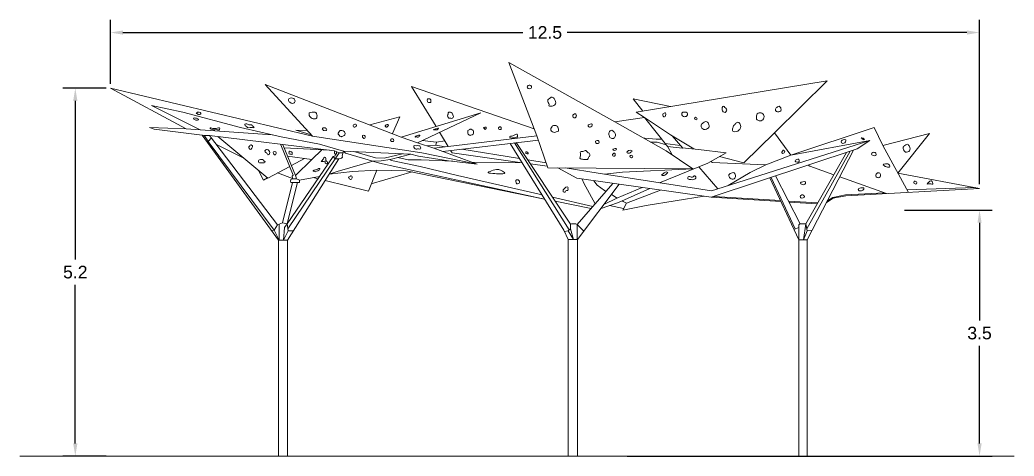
# Model space of a CAD drawing. Header units: metres. Extents: x -438 to -108, y 54494 to 54569.
# Drawn here: x -206.81 to -192.61, y 54493.56 to 54499.79 of the extents above; entities that cross this region are included whole.
import ezdxf

# ---------------------------------------------------------------- set-up
doc = ezdxf.new("R2010")
doc.units = ezdxf.units.M
doc.header["$MEASUREMENT"] = 0
doc.layers.add('text2', color=240, linetype='Continuous', lineweight=9)
doc.styles.get("Standard").update_dxf_attribs({"font": 'arial.ttf'})
doc.dimstyles.get("Standard").update_dxf_attribs({"dimtxt": 0.18, "dimasz": 0.18, "dimexe": 0.18, "dimexo": 0.0625, "dimgap": 0.09, "dimtad": 0, "dimtih": 1, "dimtoh": 1, "dimdec": 4, "dimzin": 0, "dimdsep": 46, "dimtxsty": 'Standard', "dimcen": 0.09, "dimadec": 0, "dimazin": 0, "dimtfac": 1, "dimtdec": 4, "dimtofl": 0, "dimtmove": 0, "dimatfit": 3, "dimfxl": 1, "dimtolj": 1, "dimtzin": 0, "dimarcsym": 0})

# ---------------------------------------------------------------- blocks, each defined once
blk = doc.blocks.new('*D55')
at = {"layer": 'Defpoints', "color": 0, "transparency": 16777216}
for p in [(-193.1, 54499.606), (-205.518, 54498.811), (-193.1, 54497.382)]:
    blk.add_point(p, dxfattribs=at)
at = {"layer": 'text2', "color": 0, "lineweight": -2, "transparency": 16777216}
for p, q in [((-205.518, 54498.874), (-205.518, 54499.786)), ((-193.1, 54497.444), (-193.1, 54499.786)), ((-205.338, 54499.606), (-199.625, 54499.606)), ((-193.28, 54499.606), (-198.993, 54499.606))]:
    blk.add_line(p, q, dxfattribs=at)
at = {"layer": 'text2', "color": 0, "transparency": 16777216}
for points in [[(-205.338, 54499.636), (-205.338, 54499.576), (-205.518, 54499.606)], [(-193.28, 54499.636), (-193.28, 54499.576), (-193.1, 54499.606)]]:
    blk.add_solid(points, dxfattribs=at)
at = {"layer": 'text2', "color": 0, "transparency": 16777216, "insert": (-199.309, 54499.606), "char_height": 0.18, "attachment_point": 5}
blk.add_mtext('\\A1;12.5', dxfattribs=at)
blk = doc.blocks.new('*D56')
at = {"layer": 'Defpoints', "color": 0, "transparency": 16777216}
for p in [(-205.518, 54498.811), (-206.019, 54493.561), (-205.518, 54493.561)]:
    blk.add_point(p, dxfattribs=at)
at = {"layer": 'text2', "color": 0, "lineweight": -2, "transparency": 16777216}
for p, q in [((-205.58, 54498.811), (-206.199, 54498.811)), ((-206.019, 54498.631), (-206.019, 54496.368)), ((-206.019, 54493.741), (-206.019, 54496.004)), ((-205.58, 54493.561), (-206.199, 54493.561))]:
    blk.add_line(p, q, dxfattribs=at)
at = {"layer": 'text2', "color": 0, "transparency": 16777216}
for points in [[(-206.049, 54498.631), (-205.989, 54498.631), (-206.019, 54498.811)], [(-206.049, 54493.741), (-205.989, 54493.741), (-206.019, 54493.561)]]:
    blk.add_solid(points, dxfattribs=at)
at = {"layer": 'text2', "color": 0, "transparency": 16777216, "insert": (-206.019, 54496.186), "char_height": 0.18, "attachment_point": 5}
blk.add_mtext('\\A1;5.2', dxfattribs=at)
blk = doc.blocks.new('*D57')
at = {"layer": 'Defpoints', "color": 0, "transparency": 16777216}
for p in [(-194.235, 54497.071), (-198.197, 54493.561), (-193.1, 54493.561)]:
    blk.add_point(p, dxfattribs=at)
at = {"layer": 'text2', "color": 0, "lineweight": -2, "transparency": 16777216}
for p, q in [((-194.173, 54497.071), (-192.92, 54497.071)), ((-193.1, 54496.891), (-193.1, 54495.498)), ((-193.1, 54493.741), (-193.1, 54495.134)), ((-198.135, 54493.561), (-192.92, 54493.561))]:
    blk.add_line(p, q, dxfattribs=at)
at = {"layer": 'text2', "color": 0, "transparency": 16777216}
for points in [[(-193.13, 54496.891), (-193.07, 54496.891), (-193.1, 54497.071)], [(-193.13, 54493.741), (-193.07, 54493.741), (-193.1, 54493.561)]]:
    blk.add_solid(points, dxfattribs=at)
at = {"layer": 'text2', "color": 0, "transparency": 16777216, "insert": (-193.1, 54495.316), "char_height": 0.18, "attachment_point": 5}
blk.add_mtext('\\A1;3.5', dxfattribs=at)

msp = doc.modelspace()

# ---------------------------------------------------------------- linework, layer by layer
at = {"layer": 'text2'}
for points in [[(-200.86398, 54498.2658), (-201.21658, 54498.8349), (-199.46271, 54498.23399), (-199.82749, 54499.17815), (-198.31154, 54498.33262), (-197.8886, 54498.39471), (-198.00487, 54498.46882), (-195.2756, 54498.91781), (-196.03098, 54498.17677), (-195.79754, 54497.85489), (-194.6077, 54498.253), (-194.48313, 54497.99339), (-193.81525, 54498.16285), (-194.26789, 54497.60045), (-193.09968, 54497.38161), (-195.01213, 54497.27526), (-195.19271, 54497.24024), (-195.28645, 54497.18076)], [(-204.43592, 54498.23062), (-205.51763, 54498.81141), (-202.63105, 54498.12582), (-203.30449, 54498.86512), (-201.36162, 54498.11423), (-200.22501, 54498.4604), (-201.12929, 54498.03353), (-200.89677, 54497.95585), (-200.69194, 54497.98081), (-200.81408, 54498.18233)], [(-204.23561, 54498.21658), (-204.92932, 54498.56567), (-204.48375, 54498.46892), (-203.65985, 54498.24832), (-203.07892, 54498.11543), (-202.5306, 54498.01338), (-202.1896, 54497.91315)], [(-197.91065, 54498.48432), (-198.04849, 54498.66053), (-197.51765, 54498.54898)], [(-201.48726, 54498.16279), (-201.38147, 54498.40282), (-201.8097, 54498.2874)], [(-200.69194, 54497.98081), (-199.42352, 54498.13257), (-199.26973, 54497.67568), (-197.19693, 54497.66145), (-197.57612, 54497.9162), (-198.31154, 54498.33262)], [(-197.8886, 54498.39471), (-197.51421, 54498.14475), (-197.18123, 54497.94417)], [(-197.8886, 54498.39471), (-197.5543, 54497.97588), (-197.49152, 54497.85936)], [(-204.43592, 54498.23062), (-204.96119, 54498.2526), (-204.89116, 54498.22549), (-204.20841, 54498.14239), (-203.1154, 54496.64119), (-203.1154, 54493.56114), (-202.98814, 54493.56114)], [(-204.43592, 54498.23062), (-203.20536, 54498.14436)], [(-204.20841, 54498.14239), (-204.17666, 54498.13731), (-204.09956, 54498.13627)], [(-204.11853, 54498.05713), (-204.17666, 54498.13731)], [(-202.91741, 54497.46387), (-203.05743, 54496.8882), (-203.12934, 54496.86155), (-204.09956, 54498.13627)], [(-204.09956, 54498.13627), (-202.31783, 54497.91938)], [(-203.98407, 54498.12221), (-203.26606, 54497.5291), (-202.95582, 54497.69362)], [(-202.70509, 54498.20709), (-202.86819, 54498.21384), (-202.64745, 54498.14382)], [(-202.63105, 54498.12582), (-201.06667, 54497.8868), (-200.27857, 54497.72892), (-200.89677, 54497.95585)], [(-201.36162, 54498.11423), (-201.12929, 54498.03353)], [(-199.46271, 54498.23399), (-199.42352, 54498.13257)], [(-197.49299, 54498.13197), (-197.3394, 54497.95384)], [(-196.81774, 54497.83555), (-196.46637, 54497.74481), (-196.03098, 54498.17677)], [(-204.12299, 54498.05267), (-204.13966, 54498.04797)], [(-203.17894, 54496.78617), (-204.12299, 54498.05267), (-204.07355, 54498.1021)], [(-204.0022, 54498.00835), (-203.61206, 54497.81491)], [(-203.086, 54498.01289), (-203.0837, 54498.00413), (-202.90511, 54497.5705), (-202.92092, 54497.5547), (-202.91521, 54497.52397)], [(-202.87252, 54497.56789), (-203.04953, 54497.99544), (-203.05241, 54498.0088)], [(-200.73999, 54498.06009), (-200.85934, 54498.04364), (-201.0611, 54498.06573)], [(-200.99727, 54497.98942), (-200.8672, 54497.99826), (-200.73574, 54497.97547)], [(-200.85934, 54498.04364), (-200.8672, 54497.99826)], [(-200.76855, 54497.90878), (-199.40318, 54498.07214)], [(-199.8065, 54498.02388), (-199.03894, 54496.78601), (-198.97683, 54496.65215), (-198.97683, 54493.56114), (-198.8461, 54493.56114)], [(-198.96467, 54496.78813), (-199.74579, 54498.03115)], [(-198.8495, 54496.86657), (-198.86641, 54496.87713), (-198.92944, 54496.87713), (-198.94386, 54496.86914), (-199.71957, 54498.03428)], [(-199.12295, 54497.67468), (-198.85526, 54497.52554), (-196.93364, 54497.2549), (-194.85045, 54497.94423), (-194.66615, 54498.06702), (-196.76311, 54497.40065), (-196.93195, 54497.347), (-198.55013, 54497.60055), (-199.01864, 54497.67396)], [(-197.89605, 54498.09735), (-197.88447, 54498.09735), (-197.71787, 54498.08271), (-197.63957, 54498.08271)], [(-197.80085, 54498.04345), (-197.70825, 54498.03948), (-197.57696, 54498.00428)], [(-197.59092, 54498.02176), (-197.37548, 54497.99568)], [(-197.55723, 54497.97956), (-197.43538, 54497.96517), (-197.3394, 54497.95384)], [(-195.79754, 54497.85489), (-194.66615, 54498.06702)], [(-194.48313, 54497.99339), (-194.11702, 54497.32504)], [(-203.03444, 54497.95898), (-202.3874, 54497.92785)], [(-202.31783, 54497.91938), (-202.31783, 54497.88315), (-202.29964, 54497.86495), (-202.30718, 54497.84666), (-202.33391, 54497.83627), (-202.9912, 54496.8761), (-202.8488, 54497.45187)], [(-202.98814, 54493.56114), (-202.98814, 54496.64119), (-202.25303, 54497.80171), (-202.21777, 54497.81128), (-202.19957, 54497.82949), (-202.20714, 54497.84661), (-202.1938, 54497.89724)], [(-202.9851, 54497.83981), (-202.63746, 54497.79174), (-202.49612, 54497.93308)], [(-202.30809, 54497.80283), (-202.33391, 54497.83627)], [(-202.24963, 54497.88974), (-202.31783, 54497.91938)], [(-202.30809, 54497.80283), (-202.24963, 54497.88974), (-202.19577, 54497.88974)], [(-202.29964, 54497.86495), (-202.28841, 54497.87618), (-202.28841, 54497.90659)], [(-202.1938, 54497.89724), (-202.1896, 54497.91315)], [(-202.1896, 54497.91315), (-201.22433, 54497.87016), (-201.11522, 54497.84117), (-200.68811, 54497.7749), (-200.27857, 54497.72892)], [(-202.1896, 54497.91315), (-202.15978, 54497.88332), (-201.67384, 54497.74315), (-199.31437, 54497.2302)], [(-202.03876, 54497.90643), (-201.73013, 54497.81934)], [(-201.77004, 54497.7709), (-201.65042, 54497.7746), (-201.51869, 54497.79546), (-201.22433, 54497.87016)], [(-201.73013, 54497.81934), (-201.60593, 54497.81497), (-201.34521, 54497.87554)], [(-200.65641, 54497.9222), (-200.63551, 54497.88771), (-199.63537, 54497.74788)], [(-200.49505, 54497.9415), (-199.67223, 54497.80733)], [(-197.67406, 54497.46328), (-196.98358, 54497.74123), (-196.71993, 54497.89118), (-197.11734, 54497.93729), (-197.34641, 54497.96197)], [(-195.79754, 54497.85489), (-196.15256, 54497.71728), (-196.37656, 54497.60839), (-196.69043, 54497.42375)], [(-196.01599, 54497.55855), (-195.66378, 54496.87758), (-195.58049, 54496.87758), (-195.00069, 54497.89452)], [(-195.68293, 54493.56114), (-195.56183, 54493.56114), (-195.56183, 54496.64775), (-194.90057, 54497.92765)], [(-195.56869, 54496.80356), (-194.95085, 54497.91101)], [(-202.98109, 54496.80223), (-202.30809, 54497.80283), (-202.25303, 54497.80171)], [(-202.9302, 54497.70721), (-202.74323, 54497.80636)], [(-202.63746, 54497.79174), (-202.87252, 54497.56789)], [(-202.39135, 54497.58335), (-202.27655, 54497.62327), (-201.77004, 54497.7709)], [(-201.53083, 54497.79354), (-201.49981, 54497.77945), (-201.09274, 54497.69482), (-200.55971, 54497.56502), (-199.35051, 54497.28848)], [(-200.62686, 54497.76803), (-201.07925, 54497.78751), (-201.26543, 54497.78751), (-201.41192, 54497.82255)], [(-199.63537, 54497.74788), (-200.35295, 54497.75623)], [(-199.55584, 54497.78835), (-199.29324, 54497.74553)], [(-199.51797, 54497.73147), (-199.27718, 54497.69781)], [(-197.11164, 54497.68968), (-196.84106, 54497.37588)], [(-196.93624, 54497.76816), (-196.91861, 54497.75053), (-196.15584, 54497.71569)], [(-195.5467, 54497.71384), (-195.52317, 54497.698), (-195.18219, 54497.57618)], [(-203.27188, 54497.5339), (-203.33008, 54497.50011), (-203.40754, 54497.64597)], [(-203.12902, 54497.60177), (-202.91521, 54497.52397), (-202.91806, 54497.51583), (-202.93811, 54497.51056), (-202.94585, 54497.48244), (-202.93846, 54497.46522), (-202.91741, 54497.46387)], [(-202.81709, 54497.50083), (-202.8233, 54497.50462), (-202.86026, 54497.51805), (-202.86613, 54497.54952), (-202.87252, 54497.56789)], [(-202.81709, 54497.50083), (-202.53205, 54497.54995)], [(-202.44817, 54497.49364), (-201.83197, 54497.34114), (-201.71166, 54497.64261), (-201.29392, 54497.63458), (-199.31437, 54497.2302)], [(-201.71166, 54497.64261), (-202.06018, 54497.62303), (-202.39135, 54497.58335)], [(-201.79055, 54497.44493), (-201.20746, 54497.61692)], [(-197.19693, 54497.66145), (-198.20007, 54497.61526), (-198.46008, 54497.58644)], [(-195.09774, 54497.54601), (-194.43044, 54497.30761)], [(-202.91806, 54497.51583), (-202.86026, 54497.51805)], [(-202.91741, 54497.46387), (-202.84566, 54497.46511)], [(-202.8488, 54497.45187), (-202.84566, 54497.46511), (-202.81709, 54497.46511), (-202.81709, 54497.48258), (-202.81709, 54497.50083)], [(-202.61674, 54497.53535), (-202.55306, 54497.51959)], [(-198.8495, 54496.86657), (-198.33704, 54497.4528)], [(-198.8461, 54496.65226), (-198.25072, 54497.44067)], [(-198.77757, 54497.5146), (-198.75294, 54497.45624), (-198.59138, 54497.16185)], [(-198.60954, 54497.49094), (-198.56479, 54497.42905), (-198.45832, 54497.35042), (-198.43662, 54497.33888)], [(-195.68293, 54493.56114), (-195.68293, 54496.64775), (-196.09669, 54497.53185)], [(-195.73322, 54496.80358), (-196.07853, 54497.53786)], [(-198.51797, 54497.08985), (-198.2565, 54497.18218), (-197.81224, 54497.37864)], [(-198.47022, 54497.15253), (-198.28252, 54497.24055), (-197.92022, 54497.39385)], [(-198.35952, 54497.29785), (-198.34789, 54497.29166), (-198.28515, 54497.24721), (-198.27722, 54497.24279)], [(-198.20742, 54497.20388), (-198.19103, 54497.19474), (-198.14599, 54497.16963), (-198.19748, 54497.07067), (-197.8612, 54497.13895), (-197.03557, 54497.26926)], [(-198.14599, 54497.16963), (-197.66008, 54497.35721)], [(-196.89731, 54497.26692), (-195.94539, 54497.20856)], [(-195.27351, 54497.20582), (-195.19806, 54497.25369), (-195.01388, 54497.28941), (-194.46494, 54497.31993)], [(-194.13786, 54497.36308), (-193.16421, 54497.3937)], [(-199.20014, 54497.25409), (-198.62561, 54497.12269)], [(-199.16376, 54497.19943), (-198.65023, 54497.09453)], [(-198.18537, 54497.09393), (-198.38897, 54497.1354)], [(-196.93364, 54497.2549), (-195.93852, 54497.19389)], [(-195.83135, 54497.20157), (-195.41048, 54497.17577)], [(-195.82374, 54497.18686), (-195.41833, 54497.162)], [(-203.12934, 54496.86155), (-203.17894, 54496.78617), (-203.21466, 54496.77752)], [(-203.10533, 54496.87045), (-203.10533, 54496.64119), (-202.98035, 54496.64119)], [(-203.05743, 54496.8882), (-202.9912, 54496.8761)], [(-202.9912, 54496.8761), (-203.03061, 54496.82567), (-203.04621, 54496.64119), (-202.97721, 54496.77385)], [(-202.9912, 54496.8761), (-202.97721, 54496.77385), (-202.90411, 54496.77385)], [(-198.94386, 54496.86914), (-198.94386, 54496.83199), (-198.94386, 54496.80407), (-198.97975, 54496.77658), (-199.03095, 54496.76878)], [(-198.8495, 54496.86657), (-198.75536, 54496.77243)], [(-198.8495, 54496.86657), (-198.8495, 54496.65226)], [(-195.7524, 54496.7962), (-195.68429, 54496.8224), (-195.68429, 54496.8634), (-195.66535, 54496.87758)], [(-195.58049, 54496.87758), (-195.61492, 54496.64775)], [(-195.58049, 54496.87758), (-195.56418, 54496.77532), (-195.48979, 54496.78719)], [(-203.17894, 54496.78617), (-203.10533, 54496.64119), (-203.1154, 54496.64119)], [(-198.97975, 54496.77658), (-198.90236, 54496.65226)], [(-198.94386, 54496.80407), (-198.90236, 54496.65226)], [(-195.68429, 54496.8224), (-195.68293, 54496.64775)], [(-195.56418, 54496.77532), (-195.61492, 54496.64775)], [(-198.97689, 54496.65226), (-198.8461, 54496.65226)], [(-198.8461, 54496.65226), (-198.8461, 54493.56114)], [(-195.68293, 54496.64775), (-195.56183, 54496.64775)], [(-206.81084, 54493.56114), (-192.60616, 54493.56114)]]:
    msp.add_lwpolyline(points, dxfattribs=at)
for points in [[(-199.53561, 54498.8526), (-199.51213, 54498.85013), (-199.50162, 54498.82295), (-199.5183, 54498.80627), (-199.54797, 54498.80627), (-199.55848, 54498.81678), (-199.55848, 54498.84272), (-199.53561, 54498.8526)], [(-199.23111, 54498.6762), (-199.24458, 54498.66414), (-199.2673, 54498.64542), (-199.2673, 54498.62225), (-199.25442, 54498.59346), (-199.2495, 54498.57403), (-199.25255, 54498.56045), (-199.22819, 54498.55413), (-199.20593, 54498.55413), (-199.18017, 54498.5656), (-199.15898, 54498.58679), (-199.15898, 54498.62365), (-199.17712, 54498.66391), (-199.18684, 54498.67363), (-199.20593, 54498.68193), (-199.21928, 54498.68193), (-199.23111, 54498.6762)], [(-202.93624, 54498.67508), (-202.97454, 54498.65211), (-202.96178, 54498.61894), (-202.92517, 54498.59597), (-202.88516, 54498.60703), (-202.88516, 54498.65041), (-202.89878, 54498.66403), (-202.93624, 54498.67508)], [(-200.96863, 54498.66183), (-200.98888, 54498.65456), (-200.98888, 54498.62294), (-200.97497, 54498.60903), (-200.96041, 54498.60903), (-200.93826, 54498.60903), (-200.93826, 54498.62611), (-200.93826, 54498.64444), (-200.95218, 54498.65836), (-200.96863, 54498.66183)], [(-196.73933, 54498.53613), (-196.715, 54498.5118), (-196.715, 54498.48676), (-196.73479, 54498.46697), (-196.76259, 54498.47514), (-196.77494, 54498.50491), (-196.77494, 54498.53759), (-196.75823, 54498.5543), (-196.73933, 54498.53613)], [(-195.98553, 54498.54334), (-196.01458, 54498.51428), (-196.00224, 54498.47944), (-195.94048, 54498.4896), (-195.94048, 54498.53027), (-195.96481, 54498.5546), (-195.98553, 54498.54334)], [(-204.26826, 54498.4692), (-204.23263, 54498.46451), (-204.22558, 54498.45746), (-204.23772, 54498.43633), (-204.26591, 54498.43633), (-204.28059, 54498.45101), (-204.29214, 54498.45101), (-204.27874, 54498.46441), (-204.26826, 54498.4692)], [(-202.63405, 54498.46856), (-202.67576, 54498.45817), (-202.67576, 54498.42159), (-202.63534, 54498.38117), (-202.57702, 54498.38117), (-202.5668, 54498.4301), (-202.58212, 54498.46242), (-202.63405, 54498.46856)], [(-200.67122, 54498.47063), (-200.64682, 54498.46372), (-200.62791, 54498.44482), (-200.62119, 54498.41617), (-200.61672, 54498.39747), (-200.63054, 54498.38365), (-200.63054, 54498.38243), (-200.65617, 54498.38243), (-200.66959, 54498.38243), (-200.67773, 54498.38243), (-200.68566, 54498.39036), (-200.69806, 54498.40276), (-200.69806, 54498.43121), (-200.69359, 54498.44218), (-200.69359, 54498.45803), (-200.68221, 54498.46942), (-200.67122, 54498.47063)], [(-198.89412, 54498.44318), (-198.90944, 54498.42785), (-198.90944, 54498.41178), (-198.89299, 54498.38758), (-198.87936, 54498.38758), (-198.86555, 54498.40139), (-198.86043, 54498.41973), (-198.86649, 54498.43712), (-198.87481, 54498.44545), (-198.88314, 54498.44545), (-198.89412, 54498.44318)], [(-197.58656, 54498.45942), (-197.58656, 54498.41903), (-197.60352, 54498.40208), (-197.62481, 54498.43923), (-197.60641, 54498.45762), (-197.58656, 54498.45942)], [(-197.35131, 54498.45293), (-197.35131, 54498.43057), (-197.32895, 54498.40821), (-197.28131, 54498.41687), (-197.27049, 54498.445), (-197.29393, 54498.46844), (-197.31956, 54498.46844), (-197.33688, 54498.46844), (-197.35131, 54498.45293)], [(-197.14853, 54498.38947), (-197.13518, 54498.37612), (-197.14997, 54498.36134), (-197.17233, 54498.3837), (-197.15827, 54498.39777), (-197.14853, 54498.38947)], [(-196.27862, 54498.4466), (-196.22049, 54498.45967), (-196.18235, 54498.42153), (-196.19506, 54498.36236), (-196.24665, 54498.34566), (-196.28443, 54498.36817), (-196.28443, 54498.41537), (-196.27862, 54498.4466)], [(-204.30396, 54498.38467), (-204.27013, 54498.37573), (-204.2575, 54498.3631), (-204.27324, 54498.35669), (-204.29657, 54498.35669), (-204.31563, 54498.36408), (-204.32981, 54498.37826), (-204.32379, 54498.38428), (-204.30396, 54498.38467)], [(-203.56947, 54498.30212), (-203.52894, 54498.28939), (-203.50347, 54498.28939), (-203.47395, 54498.25987), (-203.46295, 54498.24887), (-203.48726, 54498.24887), (-203.52315, 54498.24887), (-203.55789, 54498.24887), (-203.58047, 54498.27145), (-203.59494, 54498.28592), (-203.59494, 54498.29865), (-203.56947, 54498.30212)], [(-202.03375, 54498.29439), (-202.05075, 54498.2774), (-202.05075, 54498.2712), (-202.03416, 54498.25462), (-202.02404, 54498.25462), (-202.01035, 54498.26831), (-202.00306, 54498.27559), (-202.00306, 54498.28577), (-202.01409, 54498.29679), (-202.03375, 54498.29439)], [(-201.58671, 54498.27922), (-201.56397, 54498.29285), (-201.54749, 54498.2866), (-201.54749, 54498.27467), (-201.55942, 54498.26274), (-201.56624, 54498.25592), (-201.57875, 54498.25592), (-201.58472, 54498.26189), (-201.59268, 54498.26985), (-201.58671, 54498.27922)], [(-200.16695, 54498.25543), (-200.15067, 54498.25656), (-200.15067, 54498.23558), (-200.16266, 54498.22359), (-200.1783, 54498.23923), (-200.18536, 54498.24629), (-200.16695, 54498.25543)], [(-199.95864, 54498.25871), (-199.96618, 54498.25116), (-199.97417, 54498.2363), (-199.95907, 54498.22121), (-199.94699, 54498.22121), (-199.93534, 54498.22121), (-199.93534, 54498.24147), (-199.93534, 54498.25095), (-199.94462, 54498.26022), (-199.95864, 54498.25871)], [(-199.16643, 54498.27793), (-199.14165, 54498.27333), (-199.12708, 54498.25331), (-199.11724, 54498.22782), (-199.11724, 54498.19942), (-199.15003, 54498.18667), (-199.1708, 54498.18012), (-199.20104, 54498.19031), (-199.22344, 54498.21271), (-199.22344, 54498.23619), (-199.2076, 54498.26569), (-199.18902, 54498.27697), (-199.16643, 54498.27793)], [(-198.64464, 54498.30121), (-198.67906, 54498.29356), (-198.68977, 54498.28286), (-198.68289, 54498.25955), (-198.66529, 54498.25382), (-198.64044, 54498.26758), (-198.63355, 54498.28936), (-198.63891, 54498.30044), (-198.64464, 54498.30121)], [(-197.03234, 54498.32745), (-197.07707, 54498.28273), (-197.06843, 54498.24092), (-197.00059, 54498.22793), (-196.96416, 54498.26436), (-196.9775, 54498.31519), (-196.9959, 54498.33359), (-197.03234, 54498.32745)], [(-196.57509, 54498.31516), (-196.60778, 54498.28248), (-196.62596, 54498.24618), (-196.62596, 54498.20044), (-196.55329, 54498.20044), (-196.51915, 54498.23458), (-196.51915, 54498.29411), (-196.55111, 54498.32606), (-196.57509, 54498.31516)], [(-204.08351, 54498.24749), (-204.05473, 54498.23805), (-204.04259, 54498.23805), (-204.00842, 54498.23805), (-203.95222, 54498.23805), (-203.96886, 54498.21424), (-203.99179, 54498.21918), (-204.02371, 54498.21918), (-204.04349, 54498.21918), (-204.07946, 54498.22592), (-204.09115, 54498.23761), (-204.09115, 54498.24704), (-204.08351, 54498.24749)], [(-202.47892, 54498.24649), (-202.4284, 54498.22538), (-202.4284, 54498.20978), (-202.43759, 54498.20978), (-202.46423, 54498.20978), (-202.47249, 54498.20978), (-202.48351, 54498.22079), (-202.49131, 54498.2286), (-202.47892, 54498.24649)], [(-202.23397, 54498.20865), (-202.21023, 54498.20865), (-202.17893, 54498.19139), (-202.16895, 54498.18141), (-202.16895, 54498.14555), (-202.17798, 54498.13651), (-202.21563, 54498.1202), (-202.22966, 54498.1202), (-202.25097, 54498.14151), (-202.26526, 54498.15581), (-202.25178, 54498.1833), (-202.23397, 54498.20865)], [(-201.9145, 54498.13867), (-201.88947, 54498.13867), (-201.8774, 54498.12659), (-201.8774, 54498.10934), (-201.89335, 54498.09338), (-201.89932, 54498.09547), (-201.90738, 54498.10353), (-201.91514, 54498.11129), (-201.91514, 54498.11883), (-201.9145, 54498.13867)], [(-201.16233, 54498.11927), (-201.14407, 54498.12995), (-201.12598, 54498.13652), (-201.1005, 54498.1435), (-201.09845, 54498.1435), (-201.10543, 54498.12913), (-201.11981, 54498.11475), (-201.13461, 54498.11475), (-201.15681, 54498.11475), (-201.1642, 54498.11475), (-201.16233, 54498.11927)], [(-200.8492, 54498.2357), (-200.87471, 54498.2311), (-200.89269, 54498.22442), (-200.89959, 54498.21752), (-200.886, 54498.21752), (-200.85631, 54498.21752), (-200.84251, 54498.22274), (-200.83332, 54498.23194), (-200.83332, 54498.24155), (-200.8492, 54498.2357)], [(-200.39234, 54498.21963), (-200.4109, 54498.2056), (-200.4109, 54498.18745), (-200.40626, 54498.15367), (-200.38429, 54498.1389), (-200.36739, 54498.1389), (-200.33613, 54498.15452), (-200.33063, 54498.17478), (-200.33571, 54498.20729), (-200.34816, 54498.21975), (-200.37669, 54498.2246), (-200.39234, 54498.21963)], [(-199.72738, 54498.15139), (-199.75048, 54498.14224), (-199.78229, 54498.12525), (-199.79973, 54498.12525), (-199.81302, 54498.11196), (-199.803, 54498.10195), (-199.77445, 54498.10195), (-199.74481, 54498.10195), (-199.71909, 54498.11175), (-199.70035, 54498.11872), (-199.70035, 54498.13527), (-199.70689, 54498.15356), (-199.72738, 54498.15139)], [(-198.33882, 54498.20182), (-198.31133, 54498.17432), (-198.30255, 54498.15043), (-198.3169, 54498.10183), (-198.33165, 54498.09466), (-198.37351, 54498.10302), (-198.39184, 54498.13808), (-198.39184, 54498.1807), (-198.35517, 54498.21098), (-198.33882, 54498.20182)], [(-203.51123, 54498.00529), (-203.52752, 54497.989), (-203.54085, 54497.9597), (-203.52931, 54497.94815), (-203.51746, 54497.9363), (-203.4982, 54497.95556), (-203.48871, 54497.97391), (-203.48871, 54497.98871), (-203.49938, 54497.99937), (-203.51123, 54498.00529)], [(-201.5099, 54498.08535), (-201.51348, 54498.06491), (-201.49934, 54498.05077), (-201.48096, 54498.05077), (-201.47247, 54498.05077), (-201.47247, 54498.07904), (-201.47512, 54498.08628), (-201.49085, 54498.08893), (-201.5099, 54498.08535)], [(-201.09882, 54497.98749), (-201.11339, 54497.99129), (-201.14652, 54497.99129), (-201.1823, 54497.99129), (-201.1611, 54497.94494), (-201.11604, 54497.94494), (-201.08556, 54497.94494), (-201.08556, 54497.96878), (-201.09882, 54497.98749)], [(-198.56143, 54498.06736), (-198.58816, 54498.05328), (-198.58305, 54498.03168), (-198.55749, 54498.02107), (-198.53862, 54498.02814), (-198.53862, 54498.05407), (-198.55022, 54498.06566), (-198.56143, 54498.06736)], [(-195.04882, 54498.07622), (-195.01204, 54498.07622), (-195.02627, 54498.03354), (-195.07255, 54498.03354), (-195.07255, 54498.062), (-195.04882, 54498.07622)], [(-194.76479, 54498.09664), (-194.74581, 54498.07766), (-194.7636, 54498.07766), (-194.78377, 54498.09783), (-194.78911, 54498.10317), (-194.76479, 54498.09664)], [(-194.15494, 54498.00298), (-194.18934, 54497.96858), (-194.1585, 54497.90101), (-194.10037, 54497.91998), (-194.10037, 54497.98045), (-194.13061, 54498.01069), (-194.15494, 54498.00298)], [(-203.2875, 54497.93753), (-203.31347, 54497.91156), (-203.29715, 54497.89524), (-203.26822, 54497.86631), (-203.26228, 54497.86037), (-203.24223, 54497.88043), (-203.24223, 54497.90786), (-203.2656, 54497.93123), (-203.2875, 54497.93753)], [(-203.15391, 54497.90489), (-203.18805, 54497.90489), (-203.18805, 54497.8782), (-203.17173, 54497.86187), (-203.15836, 54497.86187), (-203.15391, 54497.90489)], [(-202.94122, 54497.9055), (-202.92016, 54497.89573), (-202.92016, 54497.87769), (-202.92016, 54497.86792), (-202.93821, 54497.86792), (-202.96529, 54497.87619), (-202.96529, 54497.89798), (-202.96529, 54497.9085), (-202.94122, 54497.9055)], [(-202.47484, 54497.80175), (-202.49015, 54497.7817), (-202.50539, 54497.76646), (-202.47369, 54497.76646), (-202.44808, 54497.76646), (-202.44808, 54497.74088), (-202.41619, 54497.74088), (-202.4218, 54497.76348), (-202.43826, 54497.77994), (-202.43826, 54497.80669), (-202.45841, 54497.82684), (-202.47484, 54497.80175)], [(-199.56738, 54497.90442), (-199.54925, 54497.88628), (-199.54925, 54497.8761), (-199.56455, 54497.8761), (-199.58099, 54497.88289), (-199.58099, 54497.89535), (-199.58382, 54497.89819), (-199.56738, 54497.90442)], [(-198.72432, 54497.92205), (-198.70019, 54497.89792), (-198.66629, 54497.86402), (-198.67432, 54497.83705), (-198.68782, 54497.82355), (-198.70075, 54497.7957), (-198.72777, 54497.7957), (-198.75708, 54497.7957), (-198.80938, 54497.81236), (-198.80133, 54497.85084), (-198.80133, 54497.90195), (-198.75191, 54497.91344), (-198.73639, 54497.92033), (-198.72432, 54497.92205)], [(-198.33564, 54497.87437), (-198.34527, 54497.85384), (-198.33115, 54497.83973), (-198.30739, 54497.8532), (-198.30739, 54497.8763), (-198.31542, 54497.88432), (-198.33564, 54497.87437)], [(-198.31831, 54497.94494), (-198.33821, 54497.93468), (-198.32922, 54497.92569), (-198.30354, 54497.92569), (-198.2891, 54497.94013), (-198.29776, 54497.94879), (-198.31831, 54497.94494)], [(-198.1148, 54497.9212), (-198.13759, 54497.89842), (-198.12315, 54497.88399), (-198.08463, 54497.89554), (-198.07469, 54497.90549), (-198.06442, 54497.91576), (-198.09234, 54497.92505), (-198.1148, 54497.9212)], [(-198.08527, 54497.8532), (-198.09714, 54497.84133), (-198.07437, 54497.81855), (-198.05479, 54497.83814), (-198.0689, 54497.85225), (-198.08527, 54497.8532)], [(-195.91465, 54497.91528), (-195.9233, 54497.88698), (-195.89262, 54497.88698), (-195.88396, 54497.90821), (-195.89615, 54497.9204), (-195.90481, 54497.92905), (-195.91465, 54497.91528)], [(-194.62479, 54497.89627), (-194.64436, 54497.8767), (-194.61768, 54497.85002), (-194.58326, 54497.85002), (-194.58326, 54497.8856), (-194.62479, 54497.89627)], [(-203.37495, 54497.79252), (-203.34274, 54497.79252), (-203.32097, 54497.77075), (-203.30874, 54497.75853), (-203.31916, 54497.7481), (-203.36421, 54497.7481), (-203.38808, 54497.7481), (-203.40224, 54497.76227), (-203.39583, 54497.78477), (-203.37495, 54497.79252)], [(-195.70839, 54497.79598), (-195.73435, 54497.77002), (-195.70617, 54497.75446), (-195.67723, 54497.7641), (-195.68688, 54497.79968), (-195.70839, 54497.79598)], [(-194.44207, 54497.73384), (-194.38749, 54497.71368), (-194.38749, 54497.68641), (-194.41597, 54497.68641), (-194.45987, 54497.70183), (-194.47825, 54497.72021), (-194.44207, 54497.73384)], [(-202.55613, 54497.65522), (-202.58697, 54497.6462), (-202.62006, 54497.63192), (-202.61367, 54497.62553), (-202.57117, 54497.62553), (-202.53883, 54497.64169), (-202.52454, 54497.65597), (-202.52454, 54497.66348), (-202.54635, 54497.66348), (-202.55613, 54497.65522)], [(-202.08495, 54497.55977), (-202.10524, 54497.54529), (-202.11578, 54497.53474), (-202.10281, 54497.52178), (-202.08821, 54497.50717), (-202.06386, 54497.53152), (-202.06386, 54497.54692), (-202.07562, 54497.55868), (-202.08495, 54497.55977)], [(-200.07267, 54497.6338), (-199.9804, 54497.65224), (-199.93295, 54497.63643), (-199.88374, 54497.60219), (-199.9681, 54497.58814), (-200.08497, 54497.59895), (-200.12188, 54497.60482), (-200.07267, 54497.6338)], [(-197.57897, 54497.61584), (-197.61772, 54497.59472), (-197.64237, 54497.57007), (-197.59423, 54497.57007), (-197.57251, 54497.59179), (-197.55549, 54497.60881), (-197.57897, 54497.61584)], [(-197.22993, 54497.54665), (-197.19235, 54497.54665), (-197.17592, 54497.56308), (-197.15185, 54497.53901), (-197.18412, 54497.50674), (-197.22171, 54497.50674), (-197.2675, 54497.51966), (-197.2675, 54497.53609), (-197.25342, 54497.55018), (-197.22993, 54497.54665)], [(-196.66359, 54497.59215), (-196.68132, 54497.57441), (-196.66063, 54497.52787), (-196.60592, 54497.51753), (-196.58744, 54497.56481), (-196.61553, 54497.60619), (-196.65028, 54497.59658), (-196.66359, 54497.59215)], [(-194.55673, 54497.60393), (-194.57644, 54497.58422), (-194.57644, 54497.54543), (-194.5197, 54497.54543), (-194.5197, 54497.5896), (-194.53283, 54497.60274), (-194.55673, 54497.60393)], [(-199.69293, 54497.50286), (-199.67302, 54497.48295), (-199.67302, 54497.46698), (-199.71032, 54497.44904), (-199.72547, 54497.48044), (-199.71649, 54497.50454), (-199.70247, 54497.50454), (-199.69293, 54497.50286)], [(-199.02169, 54497.32815), (-198.99151, 54497.35215), (-198.98005, 54497.35215), (-198.98005, 54497.37711), (-198.98005, 54497.39687), (-199.01128, 54497.39687), (-199.02481, 54497.38334), (-199.04666, 54497.36149), (-199.04666, 54497.3303), (-199.02169, 54497.32815)], [(-195.6245, 54497.47687), (-195.58903, 54497.47687), (-195.58903, 54497.45205), (-195.63396, 54497.43551), (-195.65878, 54497.46033), (-195.6245, 54497.47687)], [(-194.02031, 54497.48574), (-193.99403, 54497.45946), (-194.01074, 54497.44275), (-194.04001, 54497.47202), (-194.02808, 54497.48395), (-194.02031, 54497.48574)], [(-193.83035, 54497.46664), (-193.85066, 54497.44633), (-193.80765, 54497.44633), (-193.76703, 54497.44633), (-193.78734, 54497.48812), (-193.83035, 54497.46664)], [(-195.61177, 54497.27815), (-195.60232, 54497.26395), (-195.62035, 54497.24592), (-195.65531, 54497.24592), (-195.65531, 54497.28238), (-195.62459, 54497.29082), (-195.61177, 54497.27815)], [(-194.78237, 54497.38815), (-194.83118, 54497.3729), (-194.83118, 54497.35461), (-194.80601, 54497.34547), (-194.76788, 54497.35461), (-194.75339, 54497.38815), (-194.78237, 54497.38815)]]:
    msp.add_spline(points, degree=3, dxfattribs=at)

# ---------------------------------------------------------------- dimensions: what is measured, and where the dimension line sits
dim = msp.add_linear_dim(base=(-193.09968, 54499.60622), p1=(-205.51763, 54498.81141), p2=(-193.09968, 54497.38161), text='12.5', dimstyle='Standard', dxfattribs=at)
dim.commit()
dim.dimension.update_dxf_attribs({"geometry": '*D55', "text_midpoint": (-199.30865, 54499.60622), "dimtype": 160})
for base, p1, p2, text, picture, middle in [((-206.01929, 54493.56114), (-205.51763, 54498.81141), (-205.51763, 54493.56114), '5.2', '*D56', (-206.01929, 54496.18627)), ((-193.09968, 54493.56114), (-194.23548, 54497.07067), (-198.19748, 54493.56114), '3.5', '*D57', (-193.09968, 54495.3159))]:
    dim = msp.add_linear_dim(base=base, p1=p1, p2=p2, angle=90, text=text, dimstyle='Standard', dxfattribs=at)
    dim.commit()
    dim.dimension.update_dxf_attribs({"geometry": picture, "text_midpoint": middle})

doc.saveas('drawing.dxf')
